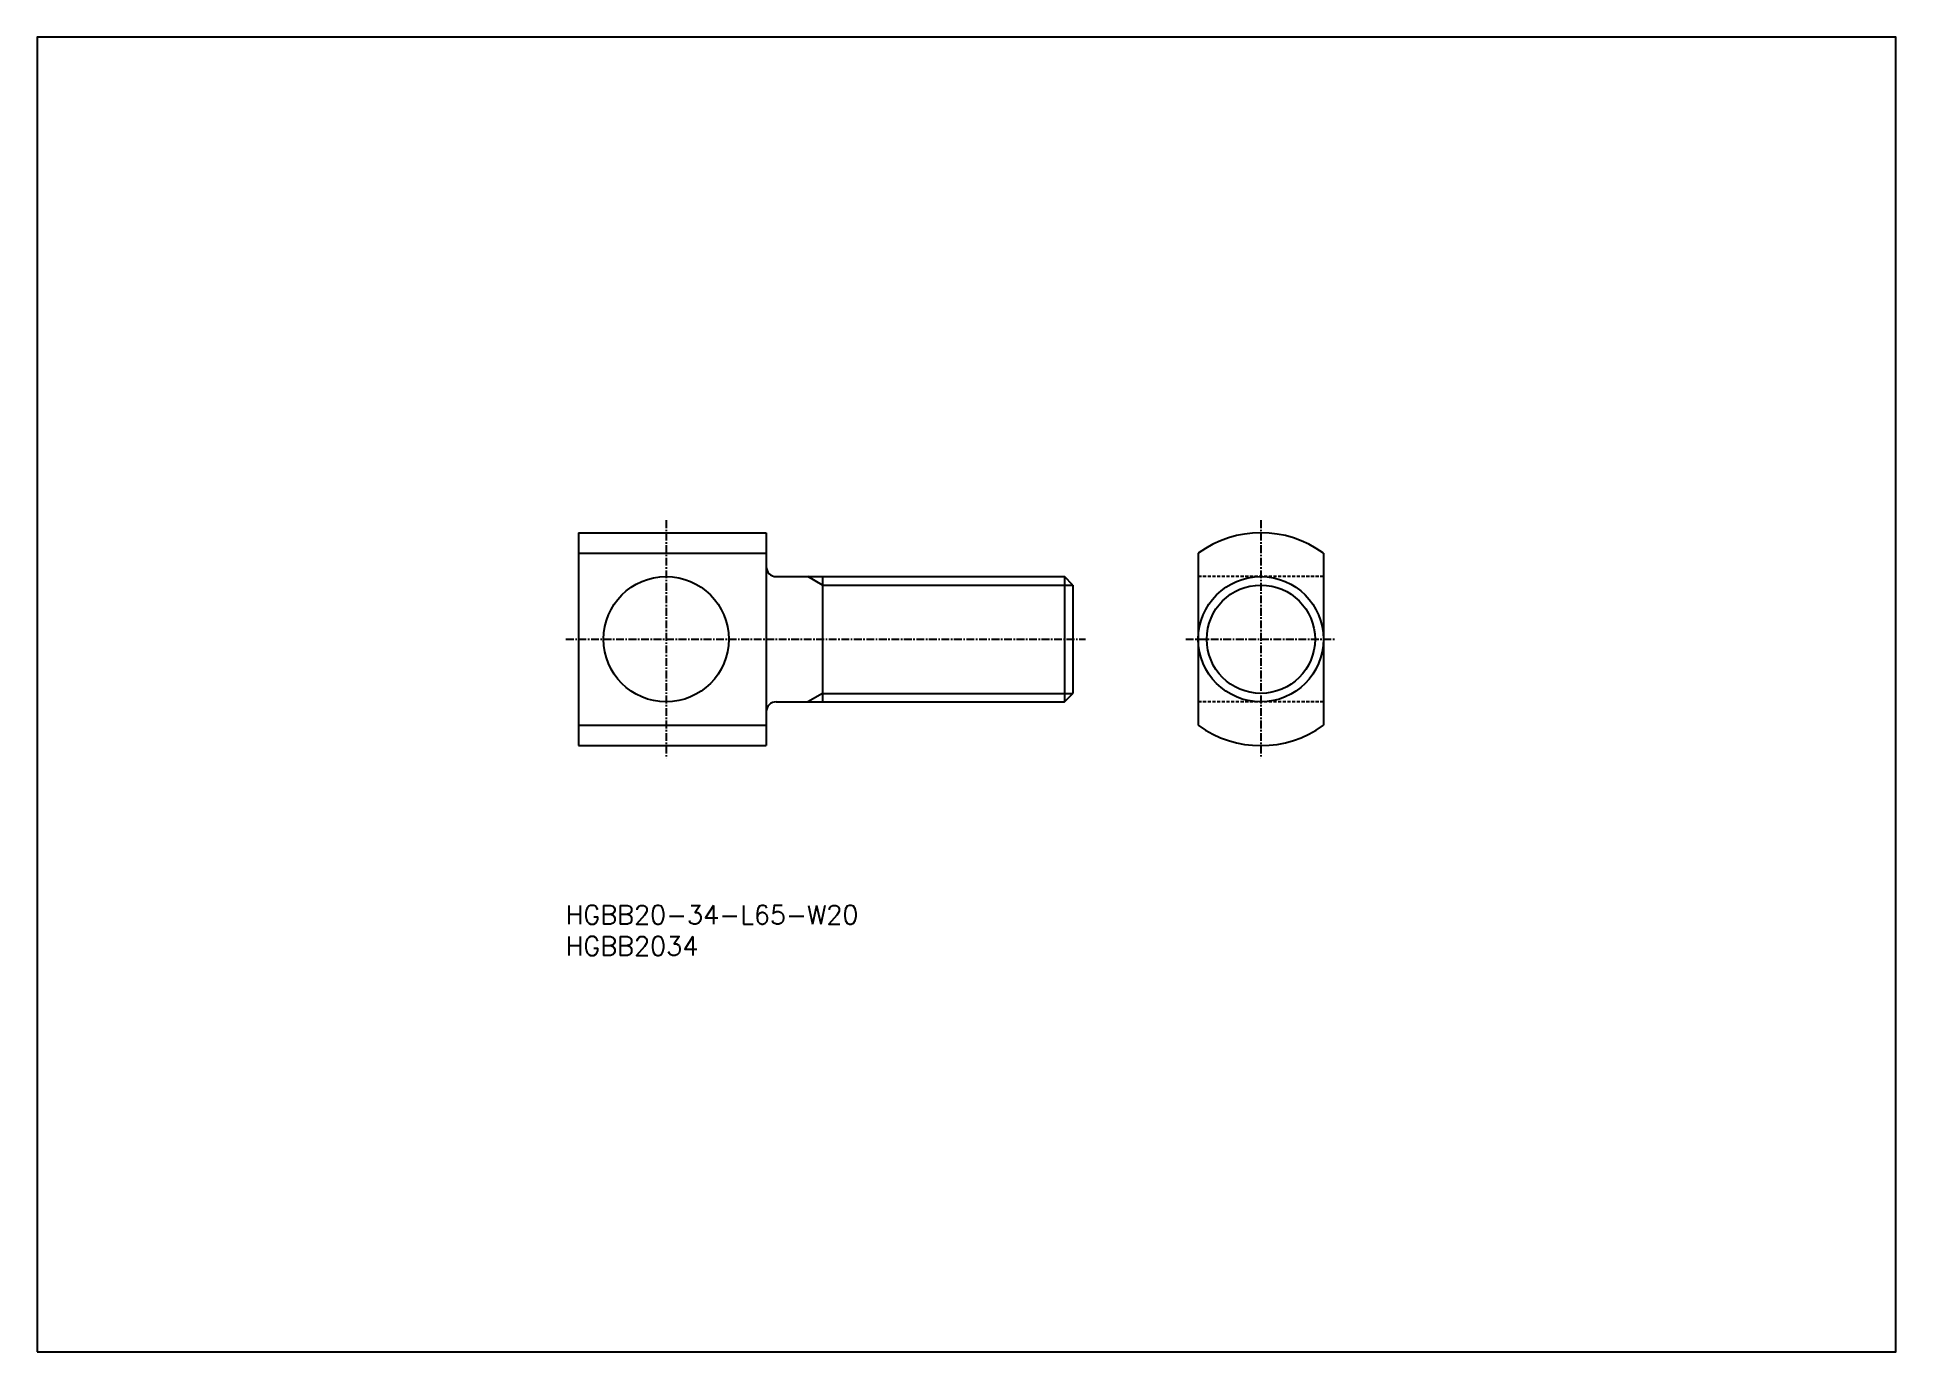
# Model space of a CAD drawing. Extents: x 0 to 297, y 0 to 210.
import ezdxf
from ezdxf.enums import TextEntityAlignment as Align

# ---------------------------------------------------------------- set-up
doc = ezdxf.new("R2010")
doc.units = 0
doc.linetypes.add('CENTER', pattern=[2, 1.25, -0.25, 0.25, -0.25])
doc.linetypes.add('DASHED', pattern=[0.75, 0.5, -0.25])
doc.layers.get('0').update_dxf_attribs({"linetype": 'CONTINUOUS'})
doc.layers.get('DEFPOINTS').update_dxf_attribs({"linetype": 'CONTINUOUS'})
doc.layers.add('CENTER', color=1, linetype='CENTER')
doc.styles.get("Standard").update_dxf_attribs({"font": 'txt.shx', "bigfont": 'extfont.shx'})

msp = doc.modelspace()

# ---------------------------------------------------------------- linework, layer by layer
at = {"color": 7, "linetype": 'CONTINUOUS'}
for p, q in [((86.5, 130.83), (86.5, 96.83)), ((86.5, 130.83), (116.5, 130.83)), ((116.5, 130.83), (116.5, 96.83)), ((86.5, 127.58), (116.5, 127.58)), ((185.54, 127.58), (185.54, 100.08)), ((205.54, 127.58), (205.54, 100.08)), ((118.1, 123.83), (164.15, 123.83)), ((125.5, 123.83), (125.5, 103.83)), ((164.15, 123.83), (164.15, 103.83)), ((165.5, 122.48), (164.15, 123.83)), ((165.5, 122.48), (165.5, 105.18)), ((164.15, 103.83), (165.5, 105.18)), ((118.1, 103.83), (164.15, 103.83)), ((86.5, 100.08), (116.5, 100.08)), ((86.5, 96.83), (116.5, 96.83))]:
    msp.add_line(p, q, dxfattribs=at)
at = {"color": 3, "linetype": 'CONTINUOUS'}
for p, q in [((125.5, 122.48), (123.16, 123.83)), ((125.5, 122.48), (165.5, 122.48)), ((125.5, 105.18), (123.16, 103.83)), ((125.5, 105.18), (165.5, 105.18))]:
    msp.add_line(p, q, dxfattribs=at)
at = {"color": 3, "linetype": 'DASHED'}
for p, q in [((205.54, 123.83), (185.54, 123.83)), ((205.54, 103.83), (185.54, 103.83))]:
    msp.add_line(p, q, dxfattribs=at)
at = {"color": 7, "linetype": 'CONTINUOUS'}
for centre in [(100.5, 113.83), (195.54, 113.83)]:
    msp.add_circle(centre, 10, dxfattribs=at)
at = {"color": 3, "linetype": 'CONTINUOUS'}
msp.add_circle((195.54, 113.83), 8.65, dxfattribs=at)
at = {"color": 7, "linetype": 'CONTINUOUS'}
for centre, radius, start, end in [((195.54, 113.83), 17, 53.9681, 126.0319), ((118.1, 125.43), 1.6, 180, 270), ((118.1, 102.23), 1.6, 90, 180), ((195.54, 113.83), 17, 233.9681, 306.0319)]:
    msp.add_arc(centre, radius, start, end, dxfattribs=at)
at = {"layer": 'CENTER', "color": 1, "linetype": 'CENTER'}
for p, q in [((100.5, 132.83), (100.5, 94.83)), ((195.54, 132.83), (195.54, 94.83)), ((84.5, 113.83), (167.5, 113.83)), ((183.54, 113.83), (207.54, 113.83))]:
    msp.add_line(p, q, dxfattribs=at)
at = {"layer": 'DEFPOINTS', "color": 7, "linetype": 'CONTINUOUS'}
msp.add_lwpolyline([(0, 0), (297, 0), (297, 210), (0, 210)], close=True, dxfattribs=at)

# ---------------------------------------------------------------- texts
at = {"color": 7, "linetype": 'CONTINUOUS'}
for s, p in [('HGBB20-34-L65-W20', (84.44, 69.82)), ('HGBB2034', (84.44, 64.82))]:
    msp.add_text(s, height=3, dxfattribs=at).set_placement(p, align=Align.MIDDLE_LEFT)

doc.saveas('drawing.dxf')
